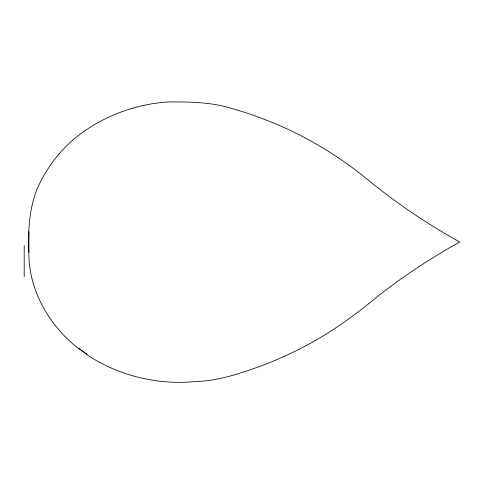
<?xml version="1.0" encoding="UTF-8"?>
<svg xmlns="http://www.w3.org/2000/svg" width="484" height="484" viewBox="0 0 484 484"><rect width="100%" height="100%" fill="white"/><g stroke="black" fill="none" stroke-linecap="round" stroke-linejoin="round"><path stroke-width="0.73" d="M28.895 252.309L28.895 231.691M86.926 354.711C119.082 376.104 158.589 385.452 196.958 381.434C217.921 380.829 237.874 374.071 257.506 367.277C270.719 362.425 283.672 356.883 296.305 350.67C325.841 336.18 352.836 317.123 378.022 296.069C403.789 275.91 431.159 257.815 459.8 242C427.063 223.929 395.991 202.869 367.084 179.153C341.662 158.328 313.523 140.85 283.582 127.304C266.448 119.645 248.77 113.238 230.705 108.138C210.346 102.015 188.76 101.822 167.658 101.967C135.538 104.242 104.054 115.809 78.481 135.441C63.9 146.725 51.818 161.142 42.949 177.283C29.149 200.503 27.866 228.333 28.895 254.626C29.361 291.616 49.816 326.131 78.481 348.559M24.2 245.551L24.2 276.673M86.926 354.349L78.481 348.22L86.926 354.349"/></g></svg>
